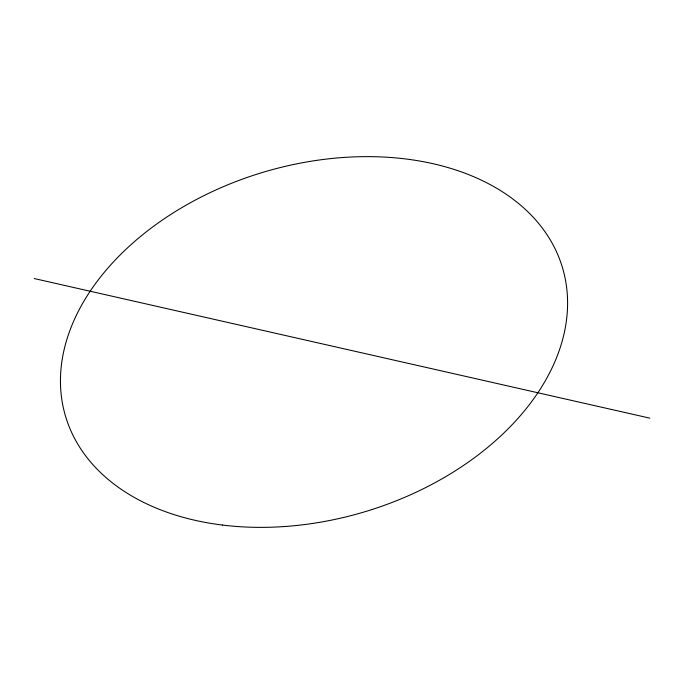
<?xml version="1.0" encoding="UTF-8"?>
<svg xmlns="http://www.w3.org/2000/svg" width="684" height="684" viewBox="0 0 684 684"><rect width="100%" height="100%" fill="white"/><g stroke="black" fill="none" stroke-linecap="round" stroke-linejoin="round"><path stroke-width="1.03" d="M34.2 278.542L649.8 418.146M222.334 525.047A259.339 177.199 -16.7 0 0 564.599 275.797A259.339 177.199 -16.7 0 0 155.123 225.156A259.339 177.199 -16.7 0 0 222.334 525.047"/></g></svg>
